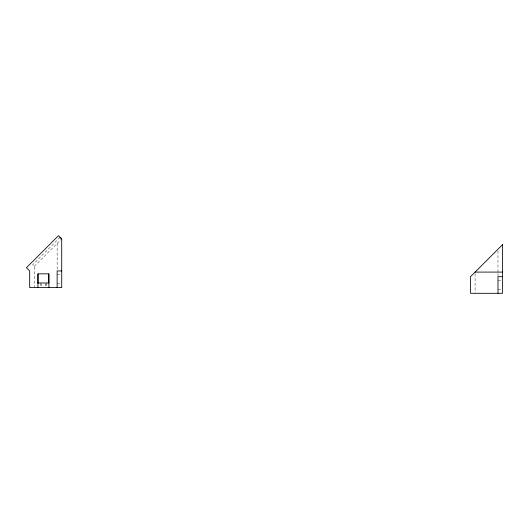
<?xml version="1.0" encoding="UTF-8"?>
<svg xmlns="http://www.w3.org/2000/svg" width="529" height="529" viewBox="0 0 529 529"><rect width="100%" height="100%" fill="white"/><g stroke="black" fill="none" stroke-linecap="round" stroke-linejoin="round"><path stroke-width="0.4" stroke-dasharray="2.65 1.98" d="M60.068 237.309L32.646 264.738L34.259 266.358L34.259 287.571M34.259 266.358L61.106 239.511M57.139 274.677L60.954 274.677M497.974 280.41L501.79 280.41M57.139 283.828L60.954 283.828M497.974 289.561L501.79 289.561M497.974 250.832L497.974 272.633M497.974 273.44L497.974 275.86M475.095 273.724L475.095 292.491M57.139 243.479L57.139 270.127M46.155 282.995L46.155 286.044L46.089 283.756M45.322 283.756L45.322 286.044M41.5 283.756L41.5 286.044M40.667 282.995L40.733 286.044"/><path stroke-width="0.79" d="M37.989 282.995L37.989 273.843L48.84 273.843L48.84 282.995L48.833 273.843M61.714 238.903L61.714 287.571L29.684 287.571L29.684 270.934L26.45 267.694L58.455 235.696L61.714 238.903L60.068 237.309M61.714 270.934L57.139 270.934L57.139 287.571M475.095 272.091L502.55 272.091M502.55 276.667L497.974 276.667L497.994 293.304M37.923 282.995L48.899 282.995L48.899 287.571M37.982 273.843L37.923 287.571M502.55 244.636L470.519 276.667L470.519 293.304L502.55 293.304L502.55 244.636"/></g></svg>
